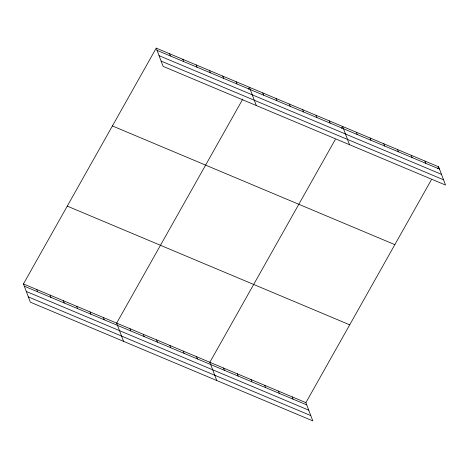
<?xml version="1.0" encoding="UTF-8"?>
<svg xmlns="http://www.w3.org/2000/svg" width="469" height="469" viewBox="0 0 469 469"><rect width="100%" height="100%" fill="white"/><g stroke="black" fill="none" stroke-linecap="round" stroke-linejoin="round"><path stroke-width="0.7" d="M23.45 283.933L305.894 402.637L312.782 420.875L30.344 302.171L23.45 283.933L156.218 48.125L438.656 166.829L445.55 185.067L163.106 66.364L156.218 48.125M242.813 99.029L116.658 323.106L123.546 341.344M248.377 89.151L249.42 87.298L256.314 105.537M335.323 139.44L209.86 362.279L216.754 380.517M341.584 128.324L342.628 126.472L349.516 144.71M305.894 402.637L431.357 179.797M437.618 168.682L438.656 166.829M157.068 50.388L439.512 169.092M159.061 55.659L441.505 174.362M161.113 61.093L443.557 179.797M112.402 125.944L394.845 244.648M67.26 206.114L349.704 324.818M24.306 286.196L306.749 404.899M26.299 291.466L308.743 410.17M28.351 296.9L310.795 415.604M424.937 161.06L425.793 163.323M411.219 155.298L412.075 157.561M397.501 149.535L398.357 151.792M383.783 143.766L384.639 146.029M370.064 138.003L370.92 140.26M356.346 132.235L357.202 134.497M329.314 120.873L330.164 123.136M315.995 115.28L316.851 117.537M302.681 109.682L303.537 111.944M289.367 104.083L290.223 106.346M276.053 98.49L276.909 100.753M262.734 92.891L263.59 95.154M236.106 81.7L236.962 83.963M222.793 76.107L223.649 78.364M209.479 70.508L210.329 72.771M196.159 64.915L197.015 67.173M182.846 59.317L183.701 61.58M169.532 53.718L170.388 55.981M292.175 396.874L293.031 399.131M278.457 391.105L279.313 393.368M264.739 385.342L265.595 387.605M251.021 379.573L251.871 381.836M237.302 373.811L238.152 376.074M223.584 368.042L224.434 370.305M196.546 356.68L197.402 358.943M183.232 351.088L184.088 353.35M169.919 345.489L170.769 347.752M156.599 339.896L157.455 342.153M143.285 334.297L144.141 336.56M129.972 328.705L130.828 330.962M103.338 317.507L104.194 319.77M90.025 311.914L90.88 314.177M76.711 306.316L77.567 308.579M63.397 300.723L64.253 302.986M50.077 295.124L50.933 297.387M36.764 289.531L37.62 291.788"/></g></svg>
